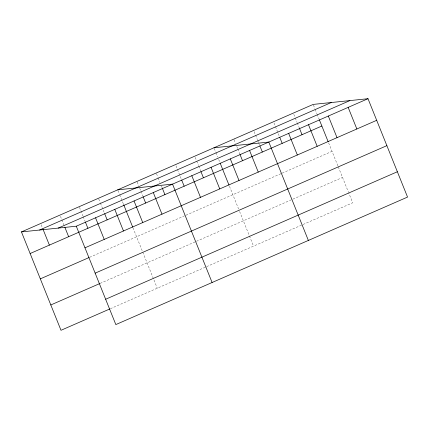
<?xml version="1.0" encoding="UTF-8"?>
<svg xmlns="http://www.w3.org/2000/svg" width="429" height="429" viewBox="0 0 429 429"><rect width="100%" height="100%" fill="white"/><g stroke="black" fill="none" stroke-linecap="round" stroke-linejoin="round"><path stroke-width="0.32" stroke-dasharray="2.15 1.61" d="M89.656 257.293L185.323 215.481M185.923 215.219L281.547 173.423M282.148 173.16L332.041 151.357M100.15 283.397L195.817 241.581M196.418 241.318L342.53 177.456M110.333 308.73L206 266.913M206.601 266.65L352.713 202.788L348.595 192.535M313.417 105.03L314.907 108.735M315.154 109.352L316.892 113.674M317.138 114.291L319.122 119.23M328.646 142.911L338.036 166.27M338.283 166.892L348.353 191.935M293.827 114.318L295.066 117.407M295.318 118.023L297.056 122.345M297.302 122.962L299.286 127.901M273.992 122.989L275.23 126.078M275.482 126.694L279.451 136.572M254.156 131.66L257.379 139.682M257.631 140.304L258.376 142.155M258.623 142.771L259.615 145.243M234.068 139.709L235.559 143.415M236.797 146.504L237.543 148.354M237.795 148.97L239.779 153.914M214.232 148.38L215.723 152.086M215.969 152.703L217.707 157.025M218.699 159.497L219.943 162.58M229.461 186.261L238.599 208.998M239.602 211.486L249.169 235.285M249.41 235.886L253.534 246.139M195.227 157.416L196.466 160.5M196.718 161.116L198.455 165.438M198.702 166.061L200.686 170.999M175.976 165.83L177.215 168.919M177.461 169.535L181.435 179.413M156.472 173.627L157.963 177.333M158.21 177.949L159.947 182.271M161.438 185.977L162.178 187.827M137.221 182.041L138.706 185.746M139.698 188.218L140.696 190.685M140.943 191.302L142.927 196.241M117.964 190.46L119.455 194.16M119.702 194.777L123.423 204.043M132.952 227.735L157.266 288.218M98.713 198.874L100.204 202.579M100.45 203.196L104.419 213.074M79.456 207.287L82.931 215.932M83.183 216.548L85.167 221.487M60.451 216.318L64.672 226.818M41.2 224.737L42.439 227.82"/><path stroke-width="0.64" d="M21.45 231.917L313.17 104.413L368.002 98.708L407.55 197.083L115.83 324.587L76.287 226.212L21.45 231.917L60.998 330.292L109.733 308.993M39.543 230.035L331.263 102.531M58.188 228.094L349.908 100.59M76.287 226.212L368.002 98.708M30.137 253.523L321.857 126.024M84.974 247.817L376.689 120.318M40.321 278.861L89.055 257.556M95.158 273.155L386.872 145.651M50.815 304.96L99.549 283.66M105.647 299.254L397.367 171.75M213.985 147.764L268.817 142.058L308.365 240.433M117.718 189.838L172.549 184.132L212.098 282.513M348.166 107.379L356.853 128.99M328.33 116.05L337.017 137.655M319.374 119.847L328.158 141.704M308.494 124.716L317.181 146.327M299.539 128.518L302.016 134.695M288.658 133.387L297.34 154.998M279.697 137.189L282.18 143.361M259.861 145.86L262.344 152.032M249.565 150.472L258.253 172.083M240.026 154.531L242.508 160.703M230.314 158.891L239.001 180.496M220.19 163.197L228.973 185.055M211.057 167.305L219.745 188.916M200.938 171.616L203.416 177.788M191.806 175.718L200.493 197.329M181.681 180.03L184.164 186.202M162.43 188.444L164.913 194.621M153.298 192.551L161.985 214.157M143.173 196.863L145.656 203.035M134.046 200.965L142.734 222.576M123.675 204.66L132.706 227.134M114.79 209.379L123.477 230.99M104.671 213.69L107.148 219.863M95.538 217.793L104.226 239.403M85.414 222.104L87.897 228.282M64.918 227.434L68.645 236.695M42.938 229.059L49.389 245.109"/></g></svg>
